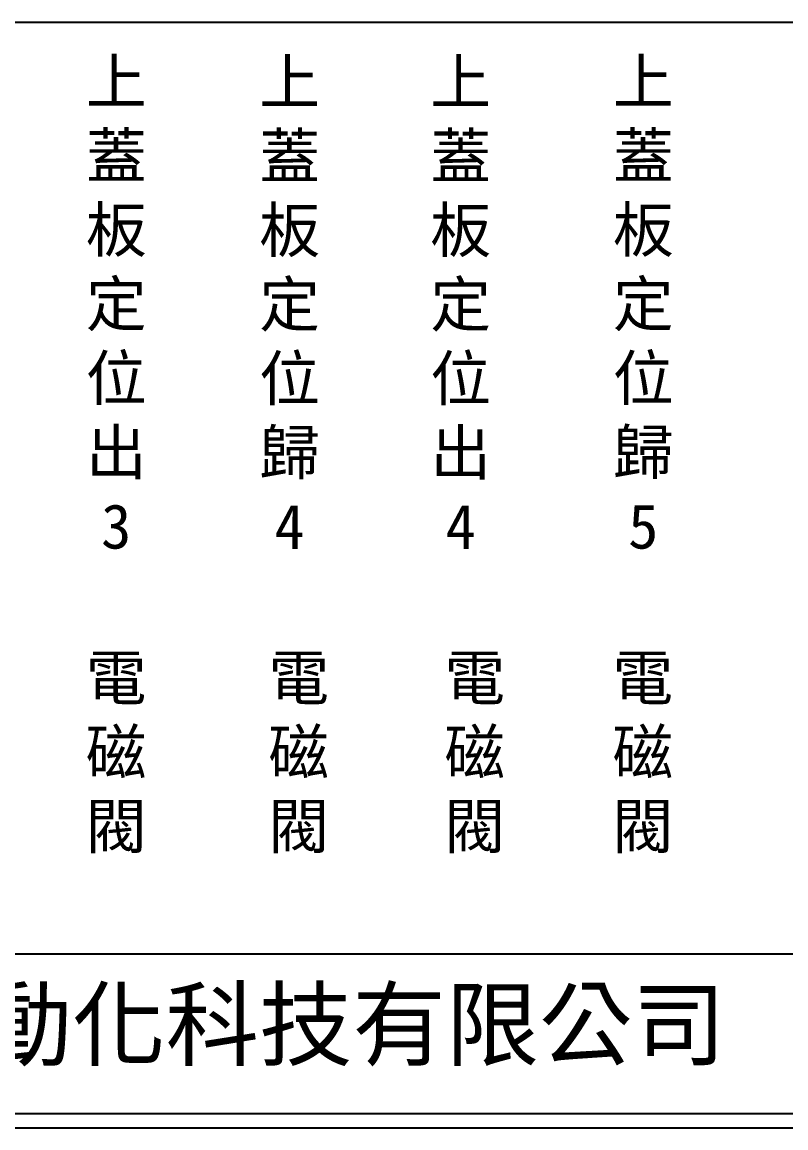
# Model space of a CAD drawing. Extents: x 889 to 1176, y 251 to 455.
# Drawn here: x 956 to 1023, y 251.2 to 348.2 of the extents above; entities that cross this region are included whole.
import ezdxf

# ---------------------------------------------------------------- set-up
doc = ezdxf.new("R2010")
doc.units = 0
doc.layers.add('圖框層', color=7, linetype='CONTINUOUS')
doc.layers.add('標尺寸層', color=3, linetype='CONTINUOUS')
doc.styles.add('CNS', font='romanc.shx', dxfattribs={"bigfont": 'chineset.shx'})
doc.styles.add('STSL', font='kaiu.ttf')

msp = doc.modelspace()

# ---------------------------------------------------------------- linework, layer by layer
at = {"layer": '圖框層', "color": 7}
for p, q in [((890.321, 266.445), (1174.821, 266.445)), ((890.321, 252.445), (1174.821, 252.445)), ((889.071, 251.195), (1176.071, 251.195))]:
    msp.add_line(p, q, dxfattribs=at)
at = {"layer": '標尺寸層', "color": 7}
msp.add_line((893.818, 348.153), (1171.69, 348.153), dxfattribs=at)

# ---------------------------------------------------------------- texts
at = {"layer": '圖框層', "color": 4, "style": 'STSL'}
msp.add_text('泓陞自動化科技有限公司', height=6, dxfattribs=at).set_placement((927.675, 257.271))
at = {"layer": '標尺寸層', "color": 7, "char_height": 3.9, "attachment_point": 5, "style": 'CNS'}
for s, insert, width in [('{\\fDFKai-SB|b0|i0|c136|p65;上蓋板\\P定位出3}', (964.265, 323.412), 2.84806), ('{\\fDFKai-SB|b0|i0|c136|p65;上蓋板\\P定位歸4}', (979.459, 323.412), 2.84806), ('{\\fDFKai-SB|b0|i0|c136|p65;上蓋板\\P定位出4}', (994.455, 323.412), 2.84806), ('{\\fDFKai-SB|b0|i0|c136|p65;上蓋板\\P定位歸5}', (1010.46, 323.412), 2.84806), ('{\\fDFKai-SB|b0|i0|c136|p65;電磁閥}', (964.253, 283.937), 8.6627), ('{\\fDFKai-SB|b0|i0|c136|p65;電磁閥}', (980.258, 283.937), 8.6627), ('{\\fDFKai-SB|b0|i0|c136|p65;電磁閥}', (995.681, 283.937), 8.6627), ('{\\fDFKai-SB|b0|i0|c136|p65;電磁閥}', (1010.419, 283.937), 8.6627)]:
    msp.add_mtext(s, dxfattribs=dict(at, insert=insert, width=width))

doc.saveas('drawing.dxf')
